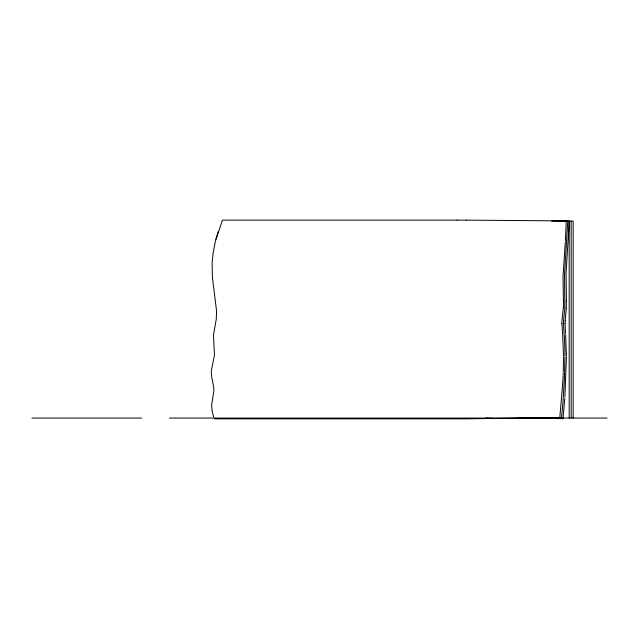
<?xml version="1.0" encoding="UTF-8"?>
<svg xmlns="http://www.w3.org/2000/svg" width="639" height="639" viewBox="0 0 639 639"><rect width="100%" height="100%" fill="white"/><g stroke="black" fill="none" stroke-linecap="round" stroke-linejoin="round"><path stroke-width="0.96" d="M566.418 357.017L564.884 397.107M561.929 323.334L562.663 334.948M565.036 323.478L565.539 333.446M466.446 220.136L566.282 220.926L565.347 241.302M563.279 371.858L563.502 357.009M567.791 221.11L564.541 274.578L564.828 307.966A38.18 19.705 90 0 1 564.692 309.795L563.678 319.628A30.648 15.815 -90 0 0 563.478 323.406L564.133 334.628M563.239 373.08L563.215 373.687M563.183 374.302L563.159 374.909M566.282 220.926L569.301 221.294L566.042 272.789L566.418 300.961M563.119 375.828L562.711 383.664M566.33 308.27L565.156 320.914M562.687 384.135L559.812 417.483L562.967 418.641L564.78 398.424M563.326 307.671L562.24 318.006A48.388 27.022 89.6 0 0 562.104 319.468L562.056 320.227A31.055 17.205 89.6 0 0 561.841 323.326M565.267 242.485L563.039 276.423L563.43 301.185M457.141 220.136L222.42 220.12L215.399 241.183L213.099 253.116L212.108 263.172L212.388 277.31L216.605 311.313L216.262 319.165L213.482 335.251L214.456 355.284L211.229 371.179L211.709 377.266L213.698 387.122L213.873 391.124L211.597 405.038L212.156 411.069L213.602 416.987M218.274 231.502L215.894 239.226M214.528 418.857L466.055 418.841L559.812 417.483M487.972 418.226L485.983 418.313M485.48 418.313L492.541 418.226M569.301 221.294L558.079 221.406M527.119 417.962L538.389 417.946M551.665 221.11L573.167 221.11L573.167 418.058M521.456 417.962L517.47 417.962L534.979 417.97M522.007 418.162L539.476 418.162M31.95 418.058L141.682 418.058M169.375 418.058L607.05 418.058M517.59 418.154L522.734 418.154M533.717 418.154L536.041 418.154M550.858 418.226L554.157 418.257L553.67 418.226M517.909 417.858L562.967 418.641M562.719 335.635L563.494 355.931M565.635 334.764L566.426 355.907M564.956 356.602L564.437 378.464L562.991 401.947A245.208 126.554 90 0 1 561.393 418.066M571.178 221.11L571.178 418.058M569.189 221.11L569.189 418.058M566.266 300.977A48.133 24.194 89.8 0 1 566.21 308.246M565.068 323.486A25.592 12.045 -89.6 0 1 565.188 320.922M564.205 335.235A143.184 73.9 -90 0 1 564.932 355.915M457.021 220.128A71.64 1.23 0.2 0 1 466.382 220.128M563.542 301.169A43.125 22.972 -89.8 0 1 563.462 307.694"/></g></svg>
